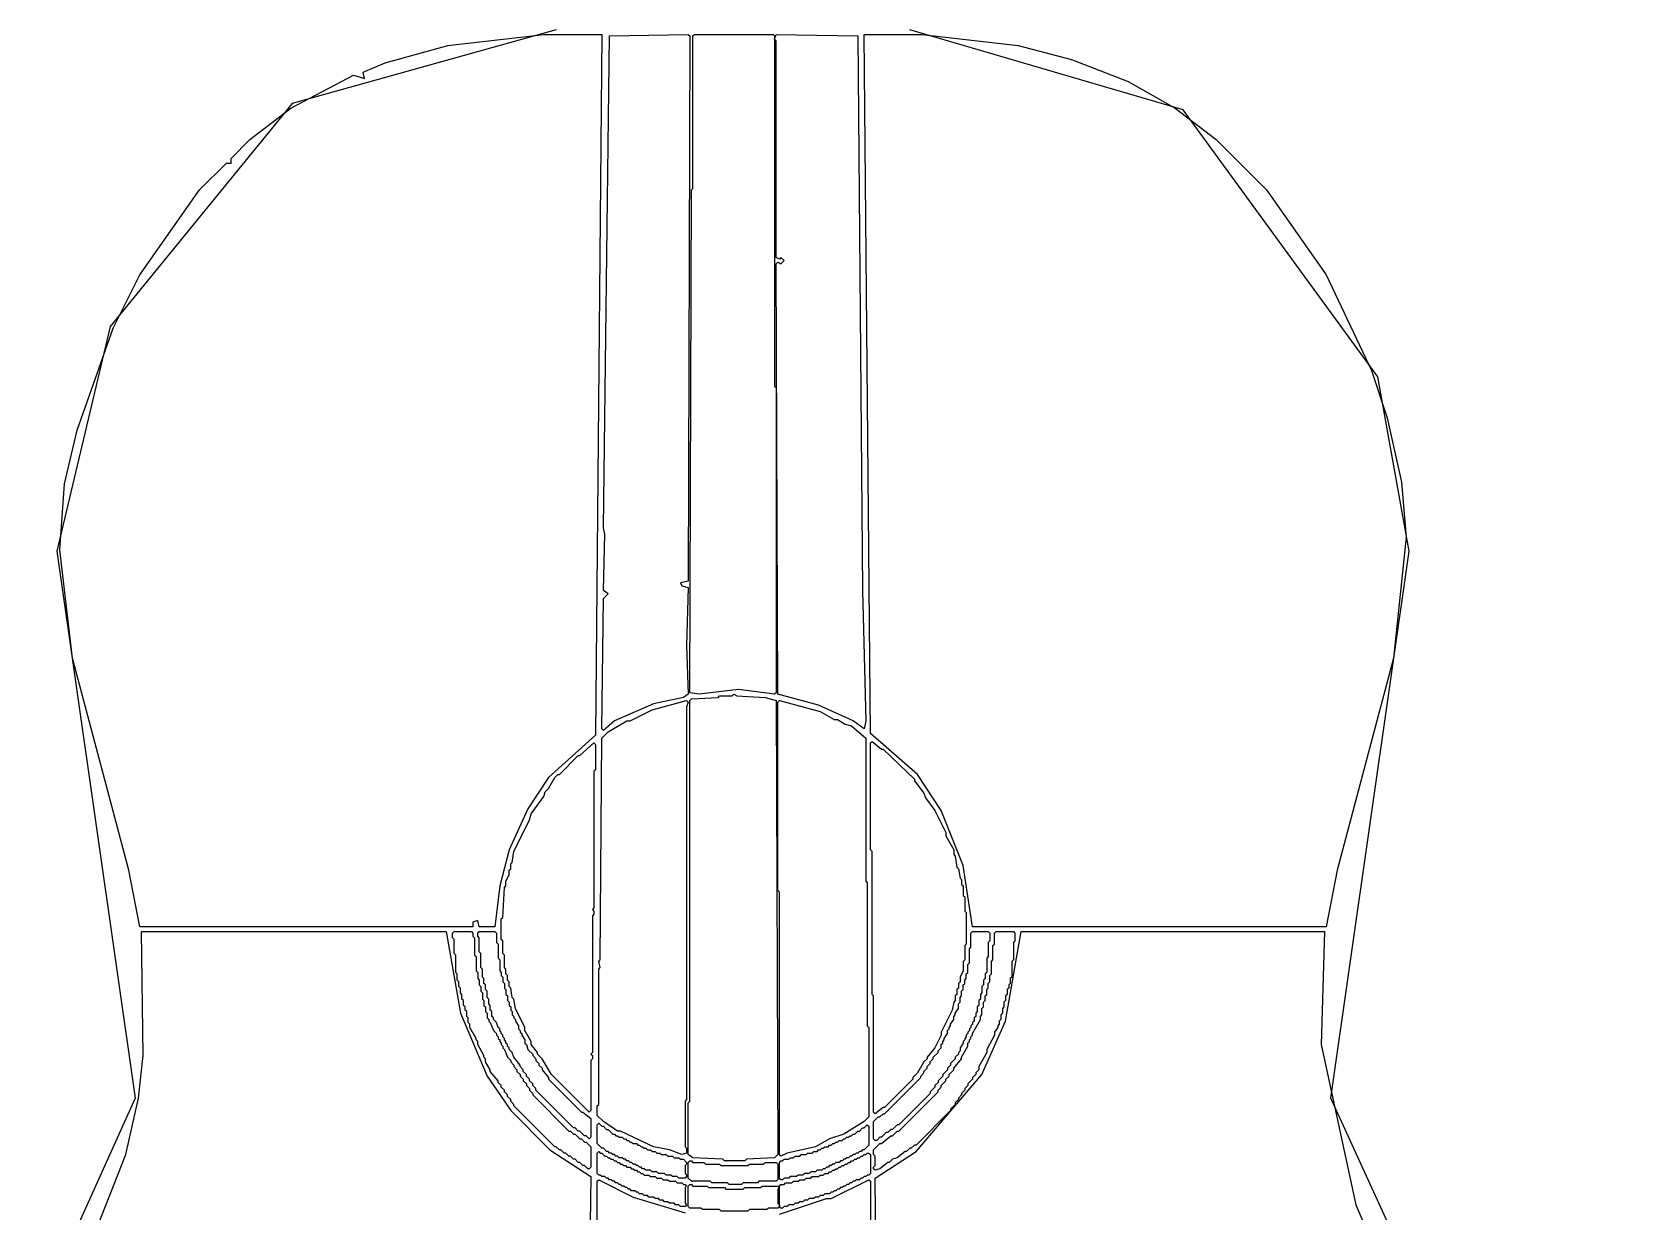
# Model space of a CAD drawing. Extents: x 17 to 323, y -435 to -5.
# Drawn here: x 71.7 to 173.7, y -324 to -248.9 of the extents above; entities that cross this region are included whole.
import ezdxf

# ---------------------------------------------------------------- set-up
doc = ezdxf.new("R2010")
doc.units = 0

msp = doc.modelspace()

# ---------------------------------------------------------------- linework, layer by layer
at = {"layer": 'CONTOURS'}
for p, q in [((105.1, -248.7), (88.3, -253.4)), ((145, -253.8), (127.6, -248.7)), ((94.2, -250.8), (98.2, -249.7)), ((98.2, -249.7), (104.3, -249)), ((104.3, -249), (108, -249)), ((108, -249), (107.6, -293.6)), ((108.1, -280.4), (108.5, -249.1)), ((108.5, -249.1), (113.5, -249)), ((113.5, -249), (113.6, -249.1)), ((113.6, -249.1), (113.5, -283.8)), ((113.8, -249.1), (113.9, -249)), ((113.8, -258.8), (113.8, -249.1)), ((113.9, -249), (118.9, -249)), ((118.9, -249), (119, -249.1)), ((119, -249.3), (119.1, -249)), ((119, -249.1), (119, -271.4)), ((119.1, -249.4), (119, -249.3)), ((119.1, -249), (124.3, -249.1)), ((119.1, -263.2), (119.1, -249.4)), ((124.3, -249.1), (124.6, -284.4)), ((124.7, -249), (128.4, -249)), ((125.1, -293.5), (124.7, -249)), ((128.4, -249), (134.5, -249.7)), ((134.5, -249.7), (137.9, -250.6)), ((92.8, -251.4), (94.2, -250.8)), ((137.9, -250.6), (141.5, -252)), ((88.2, -253.7), (92.2, -251.6)), ((92.2, -251.6), (92.9, -251.8)), ((92.9, -251.8), (92.8, -251.4)), ((141.5, -252), (144.5, -253.7)), ((88.3, -253.4), (76.7, -267.6)), ((85.6, -255.7), (88.2, -253.7)), ((144.5, -253.7), (147.1, -255.7)), ((157.4, -270.8), (145, -253.8)), ((84.4, -256.9), (85.6, -255.7)), ((147.1, -255.7), (150.3, -258.9)), ((84.4, -257.2), (84.4, -256.9)), ((82.4, -258.9), (84.1, -257.2)), ((84.1, -257.2), (84.4, -257.2)), ((78.6, -264.3), (82.4, -258.9)), ((113.6, -290.9), (113.7, -258.9)), ((113.7, -258.9), (113.8, -258.8)), ((150.3, -258.9), (154.1, -264.3)), ((119.3, -263.3), (119.1, -263.2)), ((119.1, -263.6), (119.2, -263.5)), ((119.2, -291), (119.1, -263.6)), ((119.2, -263.5), (119.4, -263.6)), ((119.4, -263.2), (119.3, -263.3)), ((119.6, -263.4), (119.4, -263.2)), ((119.4, -263.6), (119.6, -263.4)), ((76.9, -267.7), (78.6, -264.3)), ((154.1, -264.3), (157, -270.4)), ((76.7, -267.6), (73.3, -281.9)), ((74.6, -274.2), (76.9, -267.7)), ((157, -270.4), (158, -273.4)), ((159.4, -281.9), (157.4, -270.8)), ((119, -271.4), (119.1, -271.5)), ((119.1, -271.5), (119.1, -290.9)), ((73.8, -277.6), (74.6, -274.2)), ((158, -273.4), (158.9, -277.5)), ((73.5, -281.8), (73.8, -277.6)), ((158.9, -277.5), (159.2, -281)), ((108.2, -280.8), (108.1, -280.4)), ((108.1, -284.4), (108.2, -280.8)), ((159.2, -281), (158.4, -288.7)), ((73.3, -281.9), (78.3, -316.7)), ((74.3, -288.7), (73.5, -281.8)), ((154.4, -316.7), (159.4, -281.9)), ((108.4, -284.6), (108.1, -284.4)), ((113.5, -283.8), (113, -283.9)), ((113, -283.9), (113.1, -284.1)), ((113.1, -284.1), (113.5, -284.2)), ((113.5, -284.2), (113.4, -287.9)), ((124.6, -284.4), (124.8, -292.7)), ((108, -293.2), (108.1, -284.9)), ((108.1, -284.9), (108.4, -284.6)), ((113.4, -287.9), (113.5, -291)), ((77.9, -302.2), (74.3, -288.7)), ((158.4, -288.7), (154.8, -302.2)), ((111.3, -291.6), (108.8, -292.7)), ((111.2, -292), (113.4, -291.4)), ((113.2, -291.2), (111.3, -291.6)), ((113.5, -291), (113.2, -291.2)), ((113.4, -291.4), (113.5, -291.5)), ((113.5, -291.5), (113.4, -291.8)), ((114.2, -291), (113.6, -290.9)), ((113.6, -291.4), (113.7, -291.3)), ((113.6, -316.9), (113.6, -291.4)), ((113.7, -291.3), (115.4, -291.2)), ((116.7, -290.7), (114.2, -291)), ((115.4, -291.2), (115.5, -291.1)), ((115.5, -291.1), (116.3, -291.1)), ((116.3, -291.1), (116.4, -291)), ((116.4, -291), (116.6, -291.1)), ((116.6, -291.1), (118.4, -291.2)), ((119, -291), (116.7, -290.7)), ((118.4, -291.2), (119.1, -291.4)), ((119.1, -290.9), (119, -291)), ((119.1, -291.4), (119.2, -320.3)), ((121.8, -291.7), (119.2, -291)), ((119.2, -291.5), (119.3, -291.4)), ((119.2, -303.5), (119.2, -291.5)), ((119.3, -291.4), (121.9, -292.1)), ((109.8, -292.7), (111.2, -292)), ((113.4, -291.8), (113.4, -316.8)), ((124, -292.7), (121.8, -291.7)), ((121.9, -292.1), (122.8, -292.6)), ((122.8, -292.6), (123, -292.6)), ((123, -292.6), (123.5, -292.9)), ((107.6, -293.6), (104.6, -296.3)), ((108.1, -293.3), (108, -293.2)), ((108, -293.8), (108.4, -293.4)), ((108.8, -292.7), (108.1, -293.3)), ((108.4, -293.4), (109.6, -292.7)), ((109.6, -292.7), (109.8, -292.7)), ((123.5, -292.9), (123.9, -293)), ((123.9, -293), (124.8, -293.8)), ((124.7, -293.2), (124, -292.7)), ((124.8, -292.7), (124.7, -293.2)), ((128.1, -296.1), (125.1, -293.5)), ((106.6, -294.9), (107.5, -294.1)), ((107.5, -294.1), (107.6, -294.2)), ((107.6, -294.2), (107.6, -295.8)), ((107.9, -307.9), (108, -293.8)), ((124.8, -293.8), (124.8, -302.9)), ((125.1, -294.1), (125.2, -294)), ((125.1, -300.9), (125.1, -294.1)), ((125.2, -294), (125.8, -294.5)), ((125.8, -294.5), (125.9, -294.5)), ((125.9, -294.5), (127.9, -296.4)), ((105.3, -296.1), (106.5, -294.9)), ((106.5, -294.9), (106.6, -294.9)), ((104.6, -296.3), (103.3, -298.3)), ((104.6, -297), (105, -296.3)), ((105, -296.3), (105.2, -296.1)), ((105.2, -296.1), (105.3, -296.1)), ((107.6, -295.8), (107.5, -295.9)), ((107.5, -295.9), (107.5, -304.6)), ((127.9, -296.4), (127.9, -296.5)), ((127.9, -296.5), (128.5, -297.3)), ((129.6, -298.4), (128.1, -296.1)), ((103.5, -298.6), (104.3, -297.5)), ((104.3, -297.5), (104.4, -297.2)), ((104.4, -297.2), (104.6, -297)), ((128.5, -297.3), (128.6, -297.6)), ((128.6, -297.6), (129.2, -298.4)), ((103.3, -298.3), (102.1, -300.9)), ((103.4, -299), (103.5, -298.6)), ((129.2, -298.4), (129.9, -299.8)), ((131, -301.9), (129.6, -298.4)), ((102.4, -301), (103.4, -299)), ((129.9, -299.8), (129.9, -300)), ((129.9, -300), (130.4, -300.9)), ((102.1, -300.9), (101.5, -303.2)), ((102.2, -301.8), (102.3, -301.7)), ((102.2, -302.1), (102.2, -301.8)), ((102.3, -301.7), (102.4, -301)), ((125.2, -301), (125.1, -300.9)), ((125.2, -310.1), (125.2, -301)), ((130.4, -300.9), (130.4, -301.2)), ((130.4, -301.2), (130.5, -301.3)), ((130.5, -301.3), (130.6, -302)), ((78.6, -305.8), (77.9, -302.2)), ((101.9, -302.9), (102.1, -302.5)), ((102.1, -302.2), (102.2, -302.1)), ((102.1, -302.5), (102.1, -302.2)), ((130.6, -302), (130.7, -302.1)), ((130.7, -302.1), (130.8, -302.7)), ((130.8, -302.7), (130.9, -302.8)), ((130.9, -302.8), (130.9, -303.1)), ((131.6, -305.8), (131, -301.9)), ((154.8, -302.2), (154.1, -305.8)), ((101.5, -303.2), (101.2, -305.8)), ((101.7, -305.2), (101.8, -303.3)), ((101.8, -303.3), (101.9, -303.2)), ((101.9, -303.2), (101.9, -302.9)), ((119.3, -303.6), (119.2, -303.5)), ((119.3, -320.3), (119.3, -303.6)), ((124.8, -302.9), (124.9, -303)), ((124.9, -303), (124.9, -312.1)), ((130.9, -303.1), (131, -303.2)), ((131, -303.2), (131, -303.8)), ((131, -303.8), (131.1, -303.9)), ((107.5, -304.6), (107.4, -304.7)), ((107.4, -304.7), (107.5, -304.8)), ((107.5, -304.8), (107.5, -305)), ((131.1, -303.9), (131.1, -304.8)), ((131.1, -304.8), (131.2, -304.9)), ((99.8, -305.8), (78.6, -305.8)), ((100.1, -305.4), (99.8, -305.5)), ((99.8, -305.5), (99.8, -305.8)), ((100.2, -305.8), (100.1, -305.4)), ((101.2, -305.8), (100.2, -305.8)), ((101.6, -305.3), (101.7, -305.2)), ((101.6, -306.6), (101.6, -305.3)), ((107.5, -305), (107.4, -305.1)), ((107.4, -305.1), (107.4, -313.8)), ((131.2, -304.9), (131.2, -306.9)), ((154.1, -305.8), (131.6, -305.8)), ((78.7, -306.1), (98.1, -306.1)), ((78.8, -314), (78.7, -306.1)), ((98.1, -306.1), (99, -311.3)), ((98.5, -306.2), (98.6, -306.1)), ((98.5, -306.5), (98.5, -306.2)), ((98.6, -306.6), (98.5, -306.5)), ((98.6, -306.1), (99.7, -306.1)), ((98.6, -307.5), (98.6, -306.6)), ((99.7, -306.1), (99.8, -306.2)), ((99.8, -306.2), (99.8, -306.4)), ((99.8, -306.4), (99.9, -306.5)), ((99.9, -306.5), (99.9, -307.6)), ((100.1, -306.2), (100.2, -306.1)), ((100.1, -306.4), (100.1, -306.2)), ((100.2, -306.5), (100.1, -306.4)), ((100.2, -306.1), (101.2, -306.1)), ((100.2, -307.4), (100.2, -306.5)), ((101.2, -306.1), (101.3, -306.2)), ((101.3, -306.2), (101.3, -306.8)), ((101.3, -306.8), (101.4, -306.9)), ((101.4, -306.9), (101.4, -307.8)), ((101.7, -306.7), (101.6, -306.6)), ((101.7, -307.5), (101.7, -306.7)), ((131.2, -306.9), (131.1, -307)), ((131.5, -306.2), (131.6, -306.1)), ((131.5, -307.1), (131.5, -306.2)), ((131.6, -306.1), (132.6, -306.1)), ((132.6, -306.1), (132.7, -306.2)), ((132.7, -306.7), (132.6, -306.8)), ((132.6, -306.8), (132.6, -307.7)), ((132.7, -306.2), (132.7, -306.7)), ((132.9, -307), (133, -306.9)), ((133, -306.2), (133.1, -306.1)), ((133, -306.9), (133, -306.2)), ((133.1, -306.1), (134.2, -306.1)), ((133.7, -311.8), (134.7, -306.1)), ((134.2, -306.1), (134.3, -306.2)), ((134.3, -306.7), (134.2, -306.8)), ((134.2, -306.8), (134.2, -307.9)), ((134.3, -306.2), (134.3, -306.7)), ((134.7, -306.1), (154, -306.1)), ((154, -306.1), (153.8, -313.3)), ((98.7, -307.6), (98.6, -307.5)), ((98.7, -308.7), (98.7, -307.6)), ((99.9, -307.6), (100, -307.7)), ((100, -307.7), (100, -308.6)), ((100.3, -307.5), (100.2, -307.4)), ((100.3, -308.4), (100.3, -307.5)), ((101.4, -307.8), (101.5, -307.9)), ((101.5, -307.9), (101.5, -308.6)), ((101.8, -307.6), (101.7, -307.5)), ((101.8, -308.4), (101.8, -307.6)), ((107.8, -308), (107.9, -307.9)), ((131.1, -307.9), (131, -308)), ((131.1, -307), (131.1, -307.9)), ((131.4, -307.2), (131.5, -307.1)), ((131.4, -308.1), (131.4, -307.2)), ((132.6, -307.7), (132.5, -307.8)), ((132.5, -307.8), (132.5, -308.7)), ((132.8, -308), (132.9, -307.9)), ((132.9, -307.9), (132.9, -307)), ((134.2, -307.9), (134.1, -308)), ((98.8, -308.8), (98.7, -308.7)), ((98.8, -309.2), (98.8, -308.8)), ((100, -308.6), (100.1, -308.7)), ((100.1, -308.7), (100.1, -309.1)), ((100.4, -308.5), (100.3, -308.4)), ((100.4, -309), (100.4, -308.5)), ((101.5, -308.6), (101.6, -308.7)), ((101.6, -308.7), (101.6, -308.9)), ((101.6, -308.9), (101.7, -309)), ((101.9, -308.5), (101.8, -308.4)), ((101.9, -308.8), (101.9, -308.5)), ((102, -308.9), (101.9, -308.8)), ((102, -309.2), (102, -308.9)), ((107.9, -308.4), (107.8, -308)), ((107.8, -308.5), (107.9, -308.4)), ((107.8, -317.1), (107.8, -308.5)), ((131, -308.6), (130.8, -309)), ((131, -308), (131, -308.6)), ((131.2, -308.8), (131.3, -308.7)), ((131.2, -309.1), (131.2, -308.8)), ((131.3, -308.2), (131.4, -308.1)), ((131.3, -308.7), (131.3, -308.2)), ((132.5, -308.7), (132.4, -308.8)), ((132.4, -308.8), (132.4, -309.1)), ((132.7, -308.9), (132.8, -308.8)), ((132.7, -309.3), (132.7, -308.9)), ((132.8, -308.8), (132.8, -308)), ((134.1, -308), (134.1, -309)), ((98.9, -309.3), (98.8, -309.2)), ((98.9, -309.6), (98.9, -309.3)), ((99, -309.7), (98.9, -309.6)), ((99, -310), (99, -309.7)), ((100.1, -309.1), (100.2, -309.2)), ((100.2, -309.2), (100.2, -309.5)), ((100.2, -309.5), (100.3, -309.6)), ((100.3, -309.6), (100.3, -309.9)), ((100.3, -309.9), (100.4, -310)), ((100.5, -309.1), (100.4, -309)), ((100.5, -309.4), (100.5, -309.1)), ((100.6, -309.5), (100.5, -309.4)), ((100.6, -309.8), (100.6, -309.5)), ((100.7, -309.9), (100.6, -309.8)), ((100.7, -310.3), (100.7, -309.9)), ((101.7, -309), (101.7, -309.3)), ((101.7, -309.3), (101.8, -309.4)), ((101.8, -309.4), (101.8, -309.7)), ((101.8, -309.7), (101.9, -309.8)), ((101.9, -309.8), (101.9, -310.1)), ((102.1, -309.3), (102, -309.2)), ((102.1, -309.6), (102.1, -309.3)), ((102.2, -309.7), (102.1, -309.6)), ((102.3, -310.3), (102.2, -309.7)), ((130.7, -309.7), (130.6, -309.8)), ((130.6, -309.8), (130.6, -310.1)), ((130.8, -309.3), (130.7, -309.4)), ((130.7, -309.4), (130.7, -309.7)), ((130.8, -309), (130.8, -309.3)), ((130.9, -309.9), (131, -309.8)), ((130.9, -310.2), (130.9, -309.9)), ((131, -309.5), (131.1, -309.4)), ((131, -309.8), (131, -309.5)), ((131.1, -309.2), (131.2, -309.1)), ((131.1, -309.4), (131.1, -309.2)), ((132.3, -309.5), (132.2, -309.6)), ((132.2, -309.6), (132.2, -310)), ((132.4, -309.1), (132.3, -309.2)), ((132.3, -309.2), (132.3, -309.5)), ((132.5, -309.8), (132.6, -309.7)), ((132.5, -310.1), (132.5, -309.8)), ((132.6, -309.4), (132.7, -309.3)), ((132.6, -309.7), (132.6, -309.4)), ((133.9, -309.7), (133.8, -309.8)), ((133.8, -309.8), (133.8, -310.1)), ((134, -309.4), (133.9, -309.5)), ((133.9, -309.5), (133.9, -309.7)), ((134.1, -309), (134, -309.1)), ((134, -309.1), (134, -309.4)), ((99.1, -310.1), (99, -310)), ((99.1, -310.4), (99.1, -310.1)), ((99.2, -310.5), (99.1, -310.4)), ((99.2, -310.8), (99.2, -310.5)), ((99.3, -310.9), (99.2, -310.8)), ((99.3, -311.1), (99.3, -310.9)), ((100.4, -310), (100.4, -310.4)), ((100.4, -310.4), (100.5, -310.5)), ((100.5, -310.5), (100.5, -310.8)), ((100.5, -310.8), (100.6, -310.9)), ((100.6, -310.9), (100.6, -311.2)), ((100.8, -310.4), (100.7, -310.3)), ((100.8, -310.7), (100.8, -310.4)), ((100.9, -310.8), (100.8, -310.7)), ((100.9, -311.1), (100.9, -310.8)), ((101.9, -310.1), (102, -310.2)), ((102, -310.2), (102, -310.5)), ((102, -310.5), (102.1, -310.6)), ((102.1, -310.6), (102.1, -310.8)), ((102.1, -310.8), (102.2, -310.9)), ((102.2, -310.9), (102.2, -311.1)), ((102.4, -310.4), (102.3, -310.3)), ((102.5, -311), (102.4, -310.4)), ((103.1, -312.2), (102.5, -311)), ((125.3, -310.2), (125.2, -310.1)), ((125.3, -317.6), (125.3, -310.2)), ((130.4, -310.6), (130.3, -311.1)), ((130.5, -310.5), (130.4, -310.6)), ((130.6, -310.1), (130.5, -310.2)), ((130.5, -310.2), (130.5, -310.5)), ((130.5, -311.3), (130.7, -311)), ((130.7, -310.7), (130.8, -310.6)), ((130.7, -311), (130.7, -310.7)), ((130.8, -310.3), (130.9, -310.2)), ((130.8, -310.6), (130.8, -310.3)), ((132, -310.8), (131.9, -310.9)), ((131.9, -310.9), (131.9, -311.2)), ((132.1, -310.4), (132, -310.5)), ((132, -310.5), (132, -310.8)), ((132.2, -310), (132.1, -310.1)), ((132.1, -310.1), (132.1, -310.4)), ((132.2, -311), (132.3, -310.9)), ((132.2, -311.4), (132.2, -311)), ((132.3, -310.6), (132.4, -310.5)), ((132.3, -310.9), (132.3, -310.6)), ((132.4, -310.2), (132.5, -310.1)), ((132.4, -310.5), (132.4, -310.2)), ((133.6, -310.9), (133.5, -311)), ((133.5, -311), (133.5, -311.3)), ((133.7, -310.5), (133.6, -310.6)), ((133.6, -310.6), (133.6, -310.9)), ((133.8, -310.1), (133.7, -310.2)), ((133.7, -310.2), (133.7, -310.5)), ((99, -311.3), (100.7, -315.3)), ((99.4, -311.2), (99.3, -311.1)), ((99.4, -311.5), (99.4, -311.2)), ((99.5, -311.6), (99.4, -311.5)), ((99.5, -311.9), (99.5, -311.6)), ((99.6, -312), (99.5, -311.9)), ((99.6, -312.2), (99.6, -312)), ((100.6, -311.2), (100.7, -311.3)), ((100.7, -311.3), (100.7, -311.6)), ((100.7, -311.6), (100.8, -311.7)), ((100.8, -311.7), (100.8, -311.8)), ((100.8, -311.8), (100.9, -311.9)), ((101, -311.2), (100.9, -311.1)), ((100.9, -311.9), (101.1, -312.4)), ((101, -311.5), (101, -311.2)), ((101.1, -311.6), (101, -311.5)), ((101.1, -311.7), (101.1, -311.6)), ((101.3, -311.9), (101.1, -311.7)), ((101.4, -312.2), (101.3, -311.9)), ((102.2, -311.1), (102.3, -311.2)), ((102.3, -311.2), (102.3, -311.4)), ((102.3, -311.4), (102.4, -311.5)), ((102.4, -311.5), (102.4, -311.6)), ((102.4, -311.6), (102.5, -311.7)), ((102.5, -311.7), (102.5, -311.8)), ((102.5, -311.8), (102.7, -312.1)), ((130.3, -311.1), (129.6, -312.5)), ((130.2, -312), (130.4, -311.7)), ((130.2, -312.1), (130.2, -312)), ((130.4, -311.5), (130.5, -311.4)), ((130.4, -311.7), (130.4, -311.5)), ((130.5, -311.4), (130.5, -311.3)), ((131.6, -312), (131.5, -312.1)), ((131.6, -312.6), (132.1, -311.7)), ((131.7, -311.8), (131.6, -311.9)), ((131.6, -311.9), (131.6, -312)), ((131.8, -311.5), (131.7, -311.6)), ((131.7, -311.6), (131.7, -311.8)), ((131.9, -311.2), (131.8, -311.3)), ((131.8, -311.3), (131.8, -311.5)), ((132.1, -311.5), (132.2, -311.4)), ((132.1, -311.7), (132.1, -311.5)), ((132.2, -315.2), (133.7, -311.8)), ((133.3, -312), (133.2, -312.1)), ((133.4, -311.7), (133.3, -311.8)), ((133.3, -311.8), (133.3, -312)), ((133.5, -311.3), (133.4, -311.4)), ((133.4, -311.4), (133.4, -311.7)), ((100, -312.9), (99.6, -312.2)), ((100, -313), (100, -312.9)), ((100.1, -313.1), (100, -313)), ((101.1, -312.4), (101.3, -312.6)), ((101.3, -312.6), (101.3, -312.7)), ((101.3, -312.7), (101.4, -312.8)), ((101.5, -312.3), (101.4, -312.2)), ((101.4, -312.8), (101.4, -312.9)), ((101.4, -312.9), (101.5, -313)), ((101.5, -312.4), (101.5, -312.3)), ((101.6, -312.5), (101.5, -312.4)), ((101.5, -313), (101.5, -313.1)), ((101.6, -312.6), (101.6, -312.5)), ((101.7, -312.7), (101.6, -312.6)), ((101.7, -312.8), (101.7, -312.7)), ((101.8, -312.9), (101.7, -312.8)), ((101.8, -313), (101.8, -312.9)), ((101.9, -313.1), (101.8, -313)), ((102.7, -312.1), (102.7, -312.3)), ((102.7, -312.3), (102.8, -312.4)), ((102.8, -312.4), (102.8, -312.5)), ((102.8, -312.5), (102.9, -312.6)), ((102.9, -312.6), (102.9, -312.7)), ((102.9, -312.7), (103.1, -313)), ((103.1, -312.4), (103.1, -312.2)), ((103.5, -313.1), (103.1, -312.4)), ((103.1, -313), (103.1, -313.2)), ((124.9, -312.1), (125, -312.2)), ((125, -312.2), (125, -317.9)), ((129.6, -312.7), (129.2, -313.5)), ((129.6, -312.5), (129.6, -312.7)), ((129.7, -313.1), (129.8, -313)), ((129.8, -312.9), (130, -312.6)), ((129.8, -313), (129.8, -312.9)), ((130, -312.4), (130.1, -312.3)), ((130, -312.6), (130, -312.4)), ((130.1, -312.2), (130.2, -312.1)), ((130.1, -312.3), (130.1, -312.2)), ((131.1, -313), (131, -313.1)), ((131.2, -312.8), (131.1, -312.9)), ((131.1, -312.9), (131.1, -313)), ((131.3, -312.6), (131.2, -312.7)), ((131.2, -312.7), (131.2, -312.8)), ((131.4, -312.4), (131.3, -312.5)), ((131.3, -312.5), (131.3, -312.6)), ((131.5, -312.2), (131.4, -312.3)), ((131.4, -312.3), (131.4, -312.4)), ((131.4, -313), (131.5, -312.9)), ((131.4, -313.1), (131.4, -313)), ((131.5, -312.1), (131.5, -312.2)), ((131.5, -312.8), (131.6, -312.7)), ((131.5, -312.9), (131.5, -312.8)), ((131.6, -312.7), (131.6, -312.6)), ((133, -312.7), (132.5, -313.6)), ((133.2, -312.2), (133, -312.5)), ((133, -312.5), (133, -312.7)), ((133.2, -312.1), (133.2, -312.2)), ((78.5, -316.7), (78.8, -314)), ((100.1, -313.3), (100.1, -313.1)), ((100.5, -314), (100.1, -313.3)), ((100.5, -314.1), (100.5, -314)), ((101.5, -313.1), (101.6, -313.2)), ((101.6, -313.2), (101.6, -313.3)), ((101.6, -313.3), (101.7, -313.4)), ((101.7, -313.4), (101.7, -313.5)), ((101.7, -313.5), (101.8, -313.6)), ((101.8, -313.6), (102, -314.1)), ((101.9, -313.2), (101.9, -313.1)), ((102, -313.3), (101.9, -313.2)), ((102, -313.4), (102, -313.3)), ((102.1, -313.5), (102, -313.4)), ((102.1, -313.6), (102.1, -313.5)), ((102.3, -313.8), (102.1, -313.6)), ((102.4, -314.1), (102.3, -313.8)), ((103.1, -313.2), (103.2, -313.3)), ((103.2, -313.3), (103.3, -313.6)), ((103.3, -313.6), (103.6, -313.9)), ((103.5, -313.3), (103.5, -313.1)), ((103.9, -313.8), (103.5, -313.3)), ((103.6, -313.9), (103.6, -314)), ((103.6, -314), (103.8, -314.2)), ((103.9, -313.9), (103.9, -313.8)), ((104.2, -314.2), (103.9, -313.9)), ((107.4, -313.8), (107.3, -313.9)), ((107.3, -313.9), (107.4, -314)), ((107.4, -314), (107.4, -314.2)), ((129.2, -313.5), (128.7, -314.1)), ((129.1, -314.1), (129.4, -313.8)), ((129.4, -313.7), (129.6, -313.5)), ((129.4, -313.8), (129.4, -313.7)), ((129.6, -313.3), (129.7, -313.2)), ((129.6, -313.5), (129.6, -313.3)), ((129.7, -313.2), (129.7, -313.1)), ((130.7, -313.9), (130.5, -314.1)), ((130.8, -313.7), (130.7, -313.8)), ((130.7, -313.8), (130.7, -313.9)), ((131, -313.2), (130.8, -313.5)), ((130.8, -313.5), (130.8, -313.7)), ((130.9, -314.1), (131.3, -313.4)), ((131, -313.1), (131, -313.2)), ((131.3, -313.2), (131.4, -313.1)), ((131.3, -313.4), (131.3, -313.2)), ((132.5, -313.8), (132, -314.7)), ((132.5, -313.6), (132.5, -313.8)), ((153.8, -313.3), (156, -323.5)), ((100.6, -314.2), (100.5, -314.1)), ((100.6, -314.4), (100.6, -314.2)), ((100.9, -314.9), (100.6, -314.4)), ((100.9, -315), (100.9, -314.9)), ((101.4, -315.6), (100.9, -315)), ((102, -314.1), (102.2, -314.3)), ((102.2, -314.3), (102.2, -314.4)), ((102.2, -314.4), (102.4, -314.6)), ((102.8, -314.6), (102.4, -314.1)), ((102.4, -314.6), (102.4, -314.7)), ((102.4, -314.7), (102.6, -314.9)), ((102.6, -314.9), (102.6, -315)), ((102.6, -315), (102.8, -315.2)), ((102.8, -314.7), (102.8, -314.6)), ((103, -314.9), (102.8, -314.7)), ((103, -315), (103, -314.9)), ((103.2, -315.2), (103, -315)), ((103.8, -314.2), (103.8, -314.3)), ((103.8, -314.3), (104, -314.5)), ((104, -314.5), (104, -314.6)), ((104, -314.6), (104.2, -314.8)), ((104.8, -315.2), (104.2, -314.2)), ((104.2, -314.8), (104.2, -314.9)), ((104.2, -314.9), (104.6, -315.4)), ((107.4, -314.2), (107.3, -314.3)), ((107.3, -314.3), (107.3, -317.5)), ((128.5, -314.4), (128.1, -315.1)), ((128.7, -314.2), (128.5, -314.4)), ((128.5, -315), (128.7, -314.8)), ((128.5, -315.1), (128.5, -315)), ((128.7, -314.1), (128.7, -314.2)), ((128.7, -314.7), (128.9, -314.5)), ((128.7, -314.8), (128.7, -314.7)), ((128.9, -314.4), (129.1, -314.2)), ((128.9, -314.5), (128.9, -314.4)), ((129.1, -314.2), (129.1, -314.1)), ((130, -314.9), (129.7, -315.2)), ((130.2, -314.6), (130, -314.8)), ((130, -314.8), (130, -314.9)), ((130.1, -315.2), (130.4, -314.9)), ((130.5, -314.2), (130.2, -314.5)), ((130.2, -314.5), (130.2, -314.6)), ((130.4, -314.8), (130.9, -314.2)), ((130.4, -314.9), (130.4, -314.8)), ((130.5, -314.1), (130.5, -314.2)), ((130.9, -314.2), (130.9, -314.1)), ((132, -314.9), (131.8, -315.1)), ((132, -314.7), (132, -314.9)), ((100.7, -315.3), (102.2, -317.5)), ((101.4, -315.7), (101.4, -315.6)), ((101.6, -315.9), (101.4, -315.7)), ((101.6, -316), (101.6, -315.9)), ((101.8, -316.2), (101.6, -316)), ((102.8, -315.2), (102.8, -315.3)), ((102.8, -315.3), (103, -315.5)), ((103, -315.5), (103, -315.6)), ((103, -315.6), (103.2, -315.8)), ((103.2, -315.3), (103.2, -315.2)), ((103.4, -315.5), (103.2, -315.3)), ((103.2, -315.8), (103.2, -315.9)), ((103.2, -315.9), (103.4, -316.1)), ((103.4, -315.6), (103.4, -315.5)), ((103.6, -315.8), (103.4, -315.6)), ((103.4, -316.1), (103.4, -316.2)), ((103.6, -315.9), (103.6, -315.8)), ((103.8, -316.1), (103.6, -315.9)), ((103.8, -316.2), (103.8, -316.1)), ((104.6, -315.4), (104.6, -315.5)), ((104.6, -315.5), (106.7, -317.6)), ((107.2, -317.6), (104.8, -315.2)), ((126, -317.7), (128.3, -315.4)), ((127.8, -315.5), (126, -317.3)), ((128.1, -315.1), (127.8, -315.4)), ((127.8, -315.4), (127.8, -315.5)), ((128, -320.1), (132.2, -315.2)), ((128.3, -315.3), (128.5, -315.1)), ((128.3, -315.4), (128.3, -315.3)), ((129.2, -316), (128.9, -316.3)), ((129.4, -315.7), (129.2, -315.9)), ((129.2, -315.9), (129.2, -316)), ((129.7, -315.3), (129.4, -315.6)), ((129.4, -315.6), (129.4, -315.7)), ((129.4, -316.2), (129.6, -316)), ((129.6, -315.9), (129.9, -315.6)), ((129.6, -316), (129.6, -315.9)), ((129.7, -315.2), (129.7, -315.3)), ((129.9, -315.5), (130.1, -315.3)), ((129.9, -315.6), (129.9, -315.5)), ((130.1, -315.3), (130.1, -315.2)), ((131.3, -315.9), (131.1, -316.1)), ((131.1, -316.1), (131.1, -316.2)), ((131.6, -315.5), (131.3, -315.8)), ((131.3, -315.8), (131.3, -315.9)), ((131.8, -315.2), (131.6, -315.4)), ((131.6, -315.4), (131.6, -315.5)), ((131.8, -315.1), (131.8, -315.2)), ((78.3, -316.7), (58.5, -360.5)), ((77.7, -320.3), (78.5, -316.7)), ((101.8, -316.3), (101.8, -316.2)), ((102, -316.5), (101.8, -316.3)), ((102, -316.6), (102, -316.5)), ((102.2, -316.8), (102, -316.6)), ((102.2, -316.9), (102.2, -316.8)), ((102.4, -317.1), (102.2, -316.9)), ((102.4, -317.2), (102.4, -317.1)), ((103.4, -316.2), (103.6, -316.4)), ((103.6, -316.4), (103.6, -316.5)), ((103.6, -316.5), (105.9, -318.8)), ((106.2, -318.6), (103.8, -316.2)), ((107.7, -317.2), (107.8, -317.1)), ((113.4, -316.8), (113.3, -316.9)), ((113.3, -316.9), (113.3, -319.8)), ((113.5, -317), (113.6, -316.9)), ((113.5, -320.3), (113.5, -317)), ((126.9, -318.8), (129.4, -316.3)), ((128.9, -316.4), (126.9, -318.4)), ((128.9, -316.3), (128.9, -316.4)), ((129.4, -316.3), (129.4, -316.2)), ((130.5, -317.1), (130.2, -317.4)), ((130.7, -316.8), (130.5, -317)), ((130.5, -317), (130.5, -317.1)), ((130.9, -316.5), (130.7, -316.7)), ((130.7, -316.7), (130.7, -316.8)), ((131.1, -316.2), (130.9, -316.4)), ((130.9, -316.4), (130.9, -316.5)), ((173.7, -358.8), (154.4, -316.7)), ((102.2, -317.5), (104.7, -320)), ((105, -319.8), (102.4, -317.2)), ((106.7, -317.6), (106.8, -317.6)), ((106.8, -317.6), (107.3, -318)), ((107.3, -317.5), (107.2, -317.6)), ((107.3, -318), (107.3, -319.2)), ((107.7, -317.8), (107.7, -317.2)), ((108.1, -318.2), (107.7, -317.8)), ((125, -317.9), (124.7, -318.2)), ((125.4, -317.7), (125.3, -317.6)), ((125.3, -318.2), (125.6, -317.9)), ((125.9, -317.3), (125.4, -317.7)), ((125.6, -317.9), (125.7, -317.9)), ((125.7, -317.9), (125.9, -317.7)), ((126, -317.3), (125.9, -317.3)), ((125.9, -317.7), (126, -317.7)), ((130.2, -317.5), (128, -319.7)), ((130.2, -317.4), (130.2, -317.5)), ((105.9, -318.8), (106, -318.8)), ((106, -318.8), (106.2, -319)), ((106.3, -318.6), (106.2, -318.6)), ((106.2, -319), (106.3, -319)), ((106.5, -318.8), (106.3, -318.6)), ((106.3, -319), (106.6, -319.3)), ((106.6, -318.8), (106.5, -318.8)), ((106.9, -319.1), (106.6, -318.8)), ((107, -319.1), (106.9, -319.1)), ((107.2, -319.3), (107, -319.1)), ((107.7, -318.4), (107.8, -318.3)), ((107.7, -319.6), (107.7, -318.4)), ((107.8, -318.3), (108, -318.5)), ((108, -318.5), (108.1, -318.5)), ((109, -318.8), (108.1, -318.2)), ((108.1, -318.5), (108.3, -318.7)), ((108.3, -318.7), (108.4, -318.7)), ((108.4, -318.7), (108.7, -319)), ((108.7, -319), (108.8, -319)), ((108.8, -319), (108.9, -319.1)), ((108.9, -319.1), (109, -319.1)), ((109.2, -318.8), (109, -318.8)), ((109, -319.1), (109.1, -319.2)), ((111.3, -319.8), (109.2, -318.8)), ((123.4, -319), (122.5, -319.3)), ((124.7, -318.2), (123.4, -319)), ((123.7, -319.2), (123.8, -319.1)), ((123.8, -319.1), (123.9, -319.1)), ((123.9, -319.1), (124, -319)), ((124, -319), (124.1, -319)), ((124.1, -319), (124.3, -318.8)), ((124.3, -318.8), (124.4, -318.8)), ((124.4, -318.8), (124.6, -318.6)), ((124.6, -318.6), (124.7, -318.6)), ((124.7, -318.6), (124.9, -318.4)), ((124.9, -318.4), (125, -318.5)), ((125, -318.5), (125, -319.7)), ((125.3, -319.3), (125.3, -318.2)), ((126.1, -318.9), (125.8, -319.2)), ((125.8, -319.6), (126.4, -319.1)), ((126.2, -318.9), (126.1, -318.9)), ((126.4, -318.7), (126.2, -318.9)), ((126.5, -318.7), (126.4, -318.7)), ((126.4, -319.1), (126.5, -319.1)), ((126.8, -318.4), (126.5, -318.7)), ((126.5, -319.1), (126.8, -318.8)), ((126.9, -318.4), (126.8, -318.4)), ((126.8, -318.8), (126.9, -318.8)), ((104.7, -320), (107.3, -321.7)), ((105.1, -319.8), (105, -319.8)), ((105.3, -320), (105.1, -319.8)), ((105.4, -320), (105.3, -320)), ((105.6, -320.2), (105.4, -320)), ((106.6, -319.3), (106.7, -319.3)), ((106.7, -319.3), (106.9, -319.5)), ((106.9, -319.5), (107, -319.5)), ((107, -319.5), (107.3, -319.8)), ((107.3, -319.2), (107.2, -319.3)), ((107.3, -319.8), (107.3, -321.1)), ((108, -319.9), (107.7, -319.6)), ((107.7, -320.2), (107.8, -320.1)), ((107.8, -320.1), (107.9, -320.2)), ((108.1, -319.9), (108, -319.9)), ((108.3, -320.1), (108.1, -319.9)), ((108.4, -320.1), (108.3, -320.1)), ((108.5, -320.2), (108.4, -320.1)), ((109.1, -319.2), (109.3, -319.2)), ((109.3, -319.2), (109.4, -319.3)), ((109.4, -319.3), (109.5, -319.3)), ((109.5, -319.3), (109.6, -319.4)), ((109.6, -319.4), (109.7, -319.4)), ((109.7, -319.4), (109.8, -319.5)), ((109.8, -319.5), (109.9, -319.5)), ((109.9, -319.5), (110, -319.6)), ((110, -319.6), (110.2, -319.6)), ((110.2, -319.6), (110.3, -319.7)), ((110.3, -319.7), (110.4, -319.7)), ((110.4, -319.7), (110.5, -319.8)), ((110.5, -319.8), (110.6, -319.8)), ((110.6, -319.8), (110.7, -319.9)), ((110.7, -319.9), (110.8, -319.9)), ((110.8, -319.9), (110.9, -320)), ((110.9, -320), (111.1, -320)), ((111.1, -320), (111.2, -320.1)), ((111.2, -320.1), (111.4, -320.1)), ((112.3, -320), (111.3, -319.8)), ((111.4, -320.1), (111.5, -320.2)), ((113.1, -320.3), (112.3, -320)), ((113.3, -319.8), (113.4, -319.9)), ((113.4, -319.9), (113.4, -320.2)), ((121.6, -319.8), (119.8, -320.2)), ((121.4, -320.2), (121.5, -320.1)), ((121.5, -320.1), (121.7, -320.1)), ((122.5, -319.3), (121.6, -319.8)), ((121.7, -320.1), (121.8, -320)), ((121.8, -320), (121.9, -320)), ((121.9, -320), (122, -319.9)), ((122, -319.9), (122.1, -319.9)), ((122.1, -319.9), (122.2, -319.8)), ((122.2, -319.8), (122.4, -319.8)), ((122.4, -319.8), (122.5, -319.7)), ((122.5, -319.7), (122.6, -319.7)), ((122.6, -319.7), (122.7, -319.6)), ((122.7, -319.6), (122.8, -319.6)), ((122.8, -319.6), (122.9, -319.5)), ((122.9, -319.5), (123, -319.5)), ((123, -319.5), (123.1, -319.4)), ((123.1, -319.4), (123.3, -319.4)), ((123.3, -319.4), (123.4, -319.3)), ((123.4, -319.3), (123.5, -319.3)), ((123.5, -319.3), (123.6, -319.2)), ((123.6, -319.2), (123.7, -319.2)), ((124.4, -320.1), (124.3, -320.2)), ((124.5, -320.1), (124.4, -320.1)), ((124.6, -320), (124.5, -320.1)), ((124.7, -320), (124.6, -320)), ((125, -319.7), (124.7, -320)), ((125.4, -319.4), (125.3, -319.3)), ((125.3, -320), (125.7, -319.6)), ((125.3, -320.3), (125.3, -320)), ((125.5, -319.4), (125.4, -319.4)), ((125.4, -321.8), (128, -320.1)), ((125.7, -319.2), (125.5, -319.4)), ((125.8, -319.2), (125.7, -319.2)), ((125.7, -319.6), (125.8, -319.6)), ((127.3, -320.1), (126.8, -320.5)), ((127.4, -320.1), (127.3, -320.1)), ((127.6, -319.9), (127.4, -320.1)), ((127.7, -319.9), (127.6, -319.9)), ((127.9, -319.7), (127.7, -319.9)), ((128, -319.7), (127.9, -319.7)), ((73.5, -331), (77.7, -320.3)), ((105.7, -320.2), (105.6, -320.2)), ((105.9, -320.4), (105.7, -320.2)), ((106, -320.4), (105.9, -320.4)), ((106.2, -320.6), (106, -320.4)), ((106.3, -320.6), (106.2, -320.6)), ((106.5, -320.8), (106.3, -320.6)), ((106.6, -320.8), (106.5, -320.8)), ((106.8, -321), (106.6, -320.8)), ((106.9, -321), (106.8, -321)), ((107.1, -321.2), (106.9, -321)), ((107.3, -321.1), (107.2, -321.2)), ((107.7, -321.5), (107.7, -320.2)), ((107.9, -320.2), (108, -320.2)), ((108, -320.2), (108.2, -320.4)), ((108.2, -320.4), (108.3, -320.4)), ((108.3, -320.4), (108.4, -320.5)), ((108.4, -320.5), (108.5, -320.5)), ((108.6, -320.2), (108.5, -320.2)), ((108.5, -320.5), (108.6, -320.6)), ((108.7, -320.3), (108.6, -320.2)), ((108.6, -320.6), (108.7, -320.6)), ((108.8, -320.3), (108.7, -320.3)), ((108.7, -320.6), (108.8, -320.7)), ((108.9, -320.4), (108.8, -320.3)), ((108.8, -320.7), (108.9, -320.7)), ((109, -320.4), (108.9, -320.4)), ((108.9, -320.7), (109, -320.8)), ((109.1, -320.5), (109, -320.4)), ((109, -320.8), (109.1, -320.8)), ((109.3, -320.5), (109.1, -320.5)), ((109.1, -320.8), (109.2, -320.9)), ((109.2, -320.9), (109.3, -320.9)), ((109.4, -320.6), (109.3, -320.5)), ((109.3, -320.9), (109.4, -321)), ((109.5, -320.6), (109.4, -320.6)), ((109.4, -321), (109.5, -321)), ((109.6, -320.7), (109.5, -320.6)), ((109.5, -321), (109.6, -321.1)), ((109.7, -320.7), (109.6, -320.7)), ((109.6, -321.1), (109.8, -321.1)), ((109.8, -320.8), (109.7, -320.7)), ((109.9, -320.8), (109.8, -320.8)), ((109.8, -321.1), (109.9, -321.2)), ((110, -320.9), (109.9, -320.8)), ((110.1, -320.9), (110, -320.9)), ((110.2, -321), (110.1, -320.9)), ((110.3, -321), (110.2, -321)), ((110.4, -321.1), (110.3, -321)), ((110.5, -321.1), (110.4, -321.1)), ((110.6, -321.2), (110.5, -321.1)), ((111.5, -320.2), (111.7, -320.2)), ((111.7, -320.2), (111.8, -320.3)), ((111.8, -320.3), (112.1, -320.3)), ((112.1, -320.3), (112.2, -320.4)), ((112.2, -320.4), (112.5, -320.4)), ((112.5, -320.4), (112.6, -320.5)), ((112.6, -320.5), (112.9, -320.5)), ((112.9, -320.5), (113, -320.6)), ((113, -320.6), (113.2, -320.6)), ((113.4, -320.2), (113.1, -320.3)), ((113.2, -320.6), (113.4, -320.8)), ((113.4, -320.9), (113.3, -321)), ((113.3, -321), (113.3, -321.5)), ((113.4, -320.8), (113.4, -320.9)), ((113.8, -320.5), (113.5, -320.3)), ((113.5, -320.8), (113.6, -320.7)), ((113.5, -321.8), (113.5, -320.8)), ((113.6, -320.7), (113.7, -320.7)), ((113.7, -320.7), (113.8, -320.8)), ((115.7, -320.6), (113.8, -320.5)), ((113.8, -320.8), (114.5, -320.8)), ((114.5, -320.8), (114.6, -320.9)), ((114.6, -320.9), (115.5, -320.9)), ((115.5, -320.9), (115.6, -321)), ((115.6, -321), (117.3, -321)), ((115.8, -320.7), (115.7, -320.6)), ((117.1, -320.7), (115.8, -320.7)), ((117.2, -320.6), (117.1, -320.7)), ((119, -320.5), (117.2, -320.6)), ((117.3, -321), (117.4, -320.9)), ((117.4, -320.9), (118.3, -320.9)), ((118.3, -320.9), (118.4, -320.8)), ((118.4, -320.8), (119.1, -320.8)), ((119.2, -320.3), (119, -320.5)), ((119.1, -320.8), (119.2, -320.9)), ((119.2, -320.9), (119.2, -321.9)), ((119.4, -320.4), (119.3, -320.3)), ((119.3, -320.8), (119.4, -320.7)), ((119.3, -321.8), (119.3, -320.8)), ((119.8, -320.2), (119.4, -320.4)), ((119.4, -320.7), (119.5, -320.7)), ((119.5, -320.7), (119.6, -320.6)), ((119.6, -320.6), (119.9, -320.6)), ((119.9, -320.6), (120, -320.5)), ((120, -320.5), (120.2, -320.5)), ((120.2, -320.5), (120.3, -320.4)), ((120.3, -320.4), (120.6, -320.4)), ((120.6, -320.4), (120.7, -320.3)), ((120.7, -320.3), (121, -320.3)), ((121, -320.3), (121.1, -320.2)), ((121.1, -320.2), (121.4, -320.2)), ((122.3, -321.1), (122.2, -321.2)), ((122.4, -321.1), (122.3, -321.1)), ((122.5, -321), (122.4, -321.1)), ((122.6, -321), (122.5, -321)), ((122.7, -320.9), (122.6, -321)), ((122.8, -320.9), (122.7, -320.9)), ((122.9, -320.8), (122.8, -320.9)), ((123.1, -320.8), (122.9, -320.8)), ((123, -321.2), (123.1, -321.1)), ((123.2, -320.7), (123.1, -320.8)), ((123.1, -321.1), (123.2, -321.1)), ((123.3, -320.7), (123.2, -320.7)), ((123.2, -321.1), (123.3, -321)), ((123.4, -320.6), (123.3, -320.7)), ((123.3, -321), (123.4, -321)), ((123.5, -320.6), (123.4, -320.6)), ((123.4, -321), (123.5, -320.9)), ((123.6, -320.5), (123.5, -320.6)), ((123.5, -320.9), (123.6, -320.9)), ((123.7, -320.5), (123.6, -320.5)), ((123.6, -320.9), (123.7, -320.8)), ((123.8, -320.4), (123.7, -320.5)), ((123.7, -320.8), (123.8, -320.8)), ((123.9, -320.4), (123.8, -320.4)), ((123.8, -320.8), (123.9, -320.7)), ((124, -320.3), (123.9, -320.4)), ((123.9, -320.7), (124, -320.7)), ((124.1, -320.3), (124, -320.3)), ((124, -320.7), (124.1, -320.6)), ((124.2, -320.2), (124.1, -320.3)), ((124.1, -320.6), (124.2, -320.6)), ((124.3, -320.2), (124.2, -320.2)), ((124.2, -320.6), (124.3, -320.5)), ((124.3, -320.5), (124.4, -320.5)), ((124.4, -320.5), (124.5, -320.4)), ((124.5, -320.4), (124.6, -320.4)), ((124.6, -320.4), (124.7, -320.3)), ((124.7, -320.3), (124.8, -320.3)), ((124.8, -320.3), (124.9, -320.2)), ((124.9, -320.2), (125, -320.2)), ((125, -320.2), (125.1, -320.3)), ((125.1, -320.3), (125.1, -321.5)), ((125.4, -320.4), (125.3, -320.3)), ((125.3, -321.1), (125.4, -321)), ((125.3, -321.2), (125.3, -321.1)), ((125.4, -321), (125.4, -320.4)), ((126.2, -320.8), (125.7, -321.2)), ((126.3, -320.8), (126.2, -320.8)), ((126.5, -320.6), (126.3, -320.8)), ((126.8, -320.5), (126.5, -320.6)), ((107.3, -321.7), (106.8, -359.1)), ((107.2, -321.2), (107.1, -321.2)), ((107.8, -321.6), (107.7, -321.5)), ((107.7, -322), (107.8, -321.9)), ((107.7, -326.3), (107.7, -322)), ((107.9, -321.6), (107.8, -321.6)), ((107.8, -321.9), (110, -323)), ((108, -321.7), (107.9, -321.6)), ((108.2, -321.7), (108, -321.7)), ((108.3, -321.8), (108.2, -321.7)), ((108.4, -321.8), (108.3, -321.8)), ((108.5, -321.9), (108.4, -321.8)), ((108.6, -321.9), (108.5, -321.9)), ((108.7, -322), (108.6, -321.9)), ((108.8, -322), (108.7, -322)), ((108.9, -322.1), (108.8, -322)), ((109, -322.1), (108.9, -322.1)), ((109.1, -322.2), (109, -322.1)), ((109.2, -322.2), (109.1, -322.2)), ((109.3, -322.3), (109.2, -322.2)), ((109.9, -321.2), (110, -321.2)), ((110, -321.2), (110.1, -321.3)), ((110.1, -321.3), (110.2, -321.3)), ((110.2, -321.3), (110.3, -321.4)), ((110.3, -321.4), (110.4, -321.4)), ((110.4, -321.4), (110.5, -321.5)), ((110.5, -321.5), (110.6, -321.5)), ((110.7, -321.2), (110.6, -321.2)), ((110.6, -321.5), (110.7, -321.6)), ((110.8, -321.3), (110.7, -321.2)), ((110.7, -321.6), (111, -321.6)), ((111.1, -321.3), (110.8, -321.3)), ((111, -321.6), (111.1, -321.7)), ((111.2, -321.4), (111.1, -321.3)), ((111.1, -321.7), (111.4, -321.7)), ((111.5, -321.4), (111.2, -321.4)), ((111.4, -321.7), (111.5, -321.8)), ((111.6, -321.5), (111.5, -321.4)), ((111.5, -321.8), (111.8, -321.8)), ((112, -321.5), (111.6, -321.5)), ((111.8, -321.8), (111.9, -321.9)), ((111.9, -321.9), (112.2, -321.9)), ((112.1, -321.6), (112, -321.5)), ((112.4, -321.6), (112.1, -321.6)), ((112.2, -321.9), (112.3, -322)), ((112.3, -322), (112.7, -322)), ((112.5, -321.7), (112.4, -321.6)), ((112.8, -321.7), (112.5, -321.7)), ((112.7, -322), (112.8, -322.1)), ((112.9, -321.8), (112.8, -321.7)), ((112.8, -322.1), (113.1, -322.1)), ((113.3, -321.8), (112.9, -321.8)), ((113.1, -322.1), (113.2, -322.2)), ((113.2, -322.2), (113.3, -322.2)), ((113.3, -321.5), (113.4, -321.6)), ((113.4, -321.7), (113.3, -321.8)), ((113.3, -322.2), (113.4, -322.3)), ((113.4, -321.6), (113.4, -321.7)), ((113.7, -322), (113.5, -321.8)), ((113.5, -322.3), (113.6, -322.2)), ((113.6, -322.2), (113.7, -322.2)), ((114.9, -322), (113.7, -322)), ((113.7, -322.2), (113.8, -322.3)), ((115, -322.1), (114.9, -322)), ((116, -322.1), (115, -322.1)), ((116.1, -322.2), (116, -322.1)), ((116.9, -322.2), (116.1, -322.2)), ((117, -322.1), (116.9, -322.2)), ((117.9, -322.1), (117, -322.1)), ((118, -322), (117.9, -322.1)), ((119.1, -322), (118, -322)), ((119.2, -321.9), (119.1, -322)), ((119.4, -321.9), (119.3, -321.8)), ((119.3, -322.3), (119.4, -322.2)), ((119.5, -321.9), (119.4, -321.9)), ((119.4, -322.2), (119.6, -322.2)), ((119.6, -321.8), (119.5, -321.9)), ((119.9, -321.8), (119.6, -321.8)), ((119.6, -322.2), (119.7, -322.1)), ((119.7, -322.1), (120.1, -322.1)), ((120, -321.7), (119.9, -321.8)), ((120.4, -321.7), (120, -321.7)), ((120.1, -322.1), (120.2, -322)), ((120.2, -322), (120.5, -322)), ((120.5, -321.6), (120.4, -321.7)), ((120.8, -321.6), (120.5, -321.6)), ((120.5, -322), (120.6, -321.9)), ((120.6, -321.9), (120.9, -321.9)), ((120.9, -321.5), (120.8, -321.6)), ((121.2, -321.5), (120.9, -321.5)), ((120.9, -321.9), (121, -321.8)), ((121, -321.8), (121.3, -321.8)), ((121.3, -321.4), (121.2, -321.5)), ((121.6, -321.4), (121.3, -321.4)), ((121.3, -321.8), (121.4, -321.7)), ((121.4, -321.7), (121.8, -321.7)), ((121.7, -321.3), (121.6, -321.4)), ((122, -321.3), (121.7, -321.3)), ((121.8, -321.7), (121.9, -321.6)), ((121.9, -321.6), (122.1, -321.6)), ((122.1, -321.2), (122, -321.3)), ((122.2, -321.2), (122.1, -321.2)), ((122.1, -321.6), (122.2, -321.5)), ((122.2, -321.5), (122.4, -321.5)), ((122.4, -321.5), (122.5, -321.4)), ((122.5, -321.4), (122.6, -321.4)), ((122.6, -321.4), (122.7, -321.3)), ((122.6, -323.1), (125, -321.9)), ((122.7, -321.3), (122.8, -321.3)), ((122.8, -321.3), (122.9, -321.2)), ((122.9, -321.2), (123, -321.2)), ((123.6, -322.2), (123.5, -322.3)), ((123.7, -322.2), (123.6, -322.2)), ((123.8, -322.1), (123.7, -322.2)), ((123.9, -322.1), (123.8, -322.1)), ((124, -322), (123.9, -322.1)), ((124.1, -322), (124, -322)), ((124.2, -321.9), (124.1, -322)), ((124.4, -321.9), (124.2, -321.9)), ((124.5, -321.8), (124.4, -321.9)), ((124.6, -321.8), (124.5, -321.8)), ((124.7, -321.7), (124.6, -321.8)), ((124.8, -321.7), (124.7, -321.7)), ((124.9, -321.6), (124.8, -321.7)), ((125, -321.6), (124.9, -321.6)), ((125.1, -321.5), (125, -321.6)), ((125, -321.9), (125.1, -322)), ((125.1, -322), (125.1, -330.5)), ((125.4, -321.3), (125.3, -321.2)), ((125.7, -321.2), (125.4, -321.3)), ((125.8, -359), (125.4, -321.8)), ((109.4, -322.3), (109.3, -322.3)), ((109.5, -322.4), (109.4, -322.3)), ((109.6, -322.4), (109.5, -322.4)), ((109.7, -322.5), (109.6, -322.4)), ((109.8, -322.5), (109.7, -322.5)), ((109.9, -322.6), (109.8, -322.5)), ((110.1, -322.6), (109.9, -322.6)), ((110, -323), (113.3, -324)), ((110.2, -322.7), (110.1, -322.6)), ((110.3, -322.7), (110.2, -322.7)), ((110.4, -322.8), (110.3, -322.7)), ((110.6, -322.8), (110.4, -322.8)), ((110.7, -322.9), (110.6, -322.8)), ((110.9, -322.9), (110.7, -322.9)), ((111, -323), (110.9, -322.9)), ((111.3, -323), (111, -323)), ((111.4, -323.1), (111.3, -323)), ((111.6, -323.1), (111.4, -323.1)), ((111.7, -323.2), (111.6, -323.1)), ((111.9, -323.2), (111.7, -323.2)), ((112, -323.3), (111.9, -323.2)), ((113.4, -322.3), (113.3, -322.4)), ((113.3, -322.4), (113.3, -323.4)), ((113.5, -323.6), (113.5, -322.3)), ((113.8, -322.3), (114.7, -322.3)), ((114.7, -322.3), (114.8, -322.4)), ((114.8, -322.4), (115.8, -322.4)), ((115.8, -322.4), (115.9, -322.5)), ((115.9, -322.5), (117, -322.5)), ((117, -322.5), (117.1, -322.4)), ((117.1, -322.4), (118.1, -322.4)), ((118.1, -322.4), (118.2, -322.3)), ((118.2, -322.3), (119.2, -322.3)), ((119.2, -322.3), (119.3, -322.4)), ((119.3, -322.4), (119.2, -322.5)), ((119.2, -322.5), (119.2, -323.4)), ((119.3, -323.6), (119.3, -322.3)), ((119.3, -324.1), (122.3, -323.1)), ((120.9, -323.2), (120.8, -323.3)), ((121.1, -323.2), (120.9, -323.2)), ((121.2, -323.1), (121.1, -323.2)), ((121.5, -323.1), (121.2, -323.1)), ((121.6, -323), (121.5, -323.1)), ((121.8, -323), (121.6, -323)), ((121.9, -322.9), (121.8, -323)), ((122.1, -322.9), (121.9, -322.9)), ((122.2, -322.8), (122.1, -322.9)), ((122.5, -322.8), (122.2, -322.8)), ((122.3, -323.1), (122.6, -323.1)), ((122.6, -322.7), (122.5, -322.8)), ((122.7, -322.7), (122.6, -322.7)), ((122.8, -322.6), (122.7, -322.7)), ((122.9, -322.6), (122.8, -322.6)), ((123, -322.5), (122.9, -322.6)), ((123.1, -322.5), (123, -322.5)), ((123.2, -322.4), (123.1, -322.5)), ((123.3, -322.4), (123.2, -322.4)), ((123.4, -322.3), (123.3, -322.4)), ((123.5, -322.3), (123.4, -322.3)), ((112.2, -323.3), (112, -323.3)), ((112.3, -323.4), (112.2, -323.3)), ((112.6, -323.4), (112.3, -323.4)), ((112.7, -323.5), (112.6, -323.4)), ((112.9, -323.5), (112.7, -323.5)), ((113, -323.6), (112.9, -323.5)), ((113.3, -323.6), (113, -323.6)), ((113.3, -323.4), (113.4, -323.5)), ((113.4, -323.5), (113.3, -323.6)), ((113.6, -323.7), (113.5, -323.6)), ((114.3, -323.7), (113.6, -323.7)), ((114.4, -323.8), (114.3, -323.7)), ((115.5, -323.8), (114.4, -323.8)), ((115.6, -323.9), (115.5, -323.8)), ((117.3, -323.9), (115.6, -323.9)), ((117.4, -323.8), (117.3, -323.9)), ((118.5, -323.8), (117.4, -323.8)), ((118.6, -323.7), (118.5, -323.8)), ((119.2, -323.7), (118.6, -323.7)), ((119.2, -323.4), (119.3, -323.5)), ((119.3, -323.6), (119.2, -323.7)), ((119.3, -323.5), (119.3, -323.6)), ((119.4, -323.7), (119.3, -323.6)), ((119.5, -323.7), (119.4, -323.7)), ((119.6, -323.6), (119.5, -323.7)), ((119.8, -323.6), (119.6, -323.6)), ((119.9, -323.5), (119.8, -323.6)), ((120.2, -323.5), (119.9, -323.5)), ((120.3, -323.4), (120.2, -323.5)), ((120.5, -323.4), (120.3, -323.4)), ((120.6, -323.3), (120.5, -323.4)), ((120.8, -323.3), (120.6, -323.3)), ((156, -323.5), (159.2, -331))]:
    msp.add_line(p, q, dxfattribs=at)

doc.saveas('drawing.dxf')
